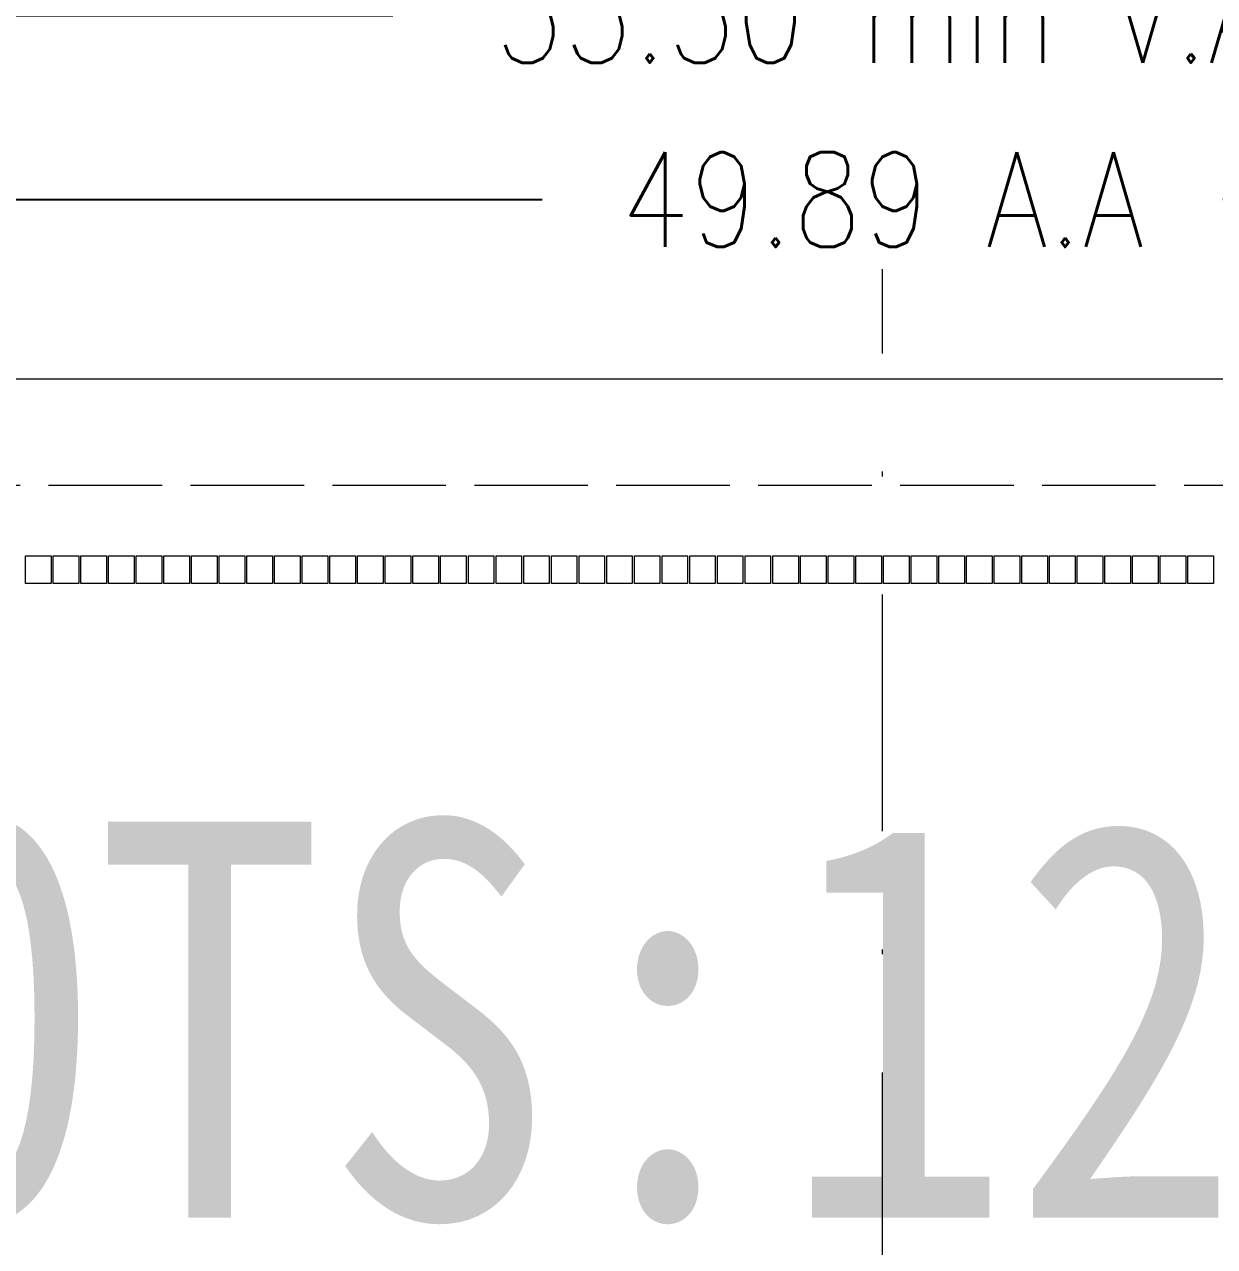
# Model space of a CAD drawing. Extents: x 612 to 1145, y -75 to 210.
# Drawn here: x 682.11 to 707.27, y 159.65 to 185.48 of the extents above; entities that cross this region are included whole.
import ezdxf

# ---------------------------------------------------------------- set-up
doc = ezdxf.new("R2010")
doc.units = 0
doc.linetypes.add('ACAD_ISO02W100', pattern=[15, 12, -3])
doc.linetypes.add('DASHDOTX2', pattern=[2, 1, -0.5, 0, -0.5])
doc.layers.get('DEFPOINTS').update_dxf_attribs({"linetype": 'CONTINUOUS'})
doc.layers.add('粗实线', color=7, linetype='CONTINUOUS', lineweight=18)
doc.layers.add('细实线', color=7, linetype='CONTINUOUS', lineweight=9)
doc.styles.get("Standard").update_dxf_attribs({"font": 'romans.shx', "width": 0.85})
doc.dimstyles.get("Standard").update_dxf_attribs({"dimtxt": 0.18, "dimasz": 0.18, "dimexe": 0.18, "dimexo": 0.0625, "dimgap": 0.09, "dimtad": 0, "dimtih": 1, "dimtoh": 1, "dimdec": 4, "dimzin": 0, "dimdsep": 46, "dimtxsty": 'Standard', "dimcen": 0.09, "dimadec": 0, "dimazin": 0, "dimtfac": 1, "dimtdec": 4, "dimtofl": 0, "dimtmove": 0, "dimatfit": 3, "dimfxl": 1, "dimtolj": 1, "dimtzin": 0, "dimarcsym": 0})

# ---------------------------------------------------------------- blocks, each defined once
blk = doc.blocks.new('*D0')
at = {"layer": 'DEFPOINTS', "color": 0}
for p in [(737.663, 181.777), (662.828, 174.249), (737.663, 174.249)]:
    blk.add_point(p, dxfattribs=at)
at = {"layer": '细实线', "color": 0, "lineweight": -2}
for p, q in [((662.828, 175.249), (662.828, 182.777)), ((737.663, 175.249), (737.663, 182.777)), ((664.328, 181.777), (693.053, 181.777)), ((736.163, 181.777), (707.438, 181.777))]:
    blk.add_line(p, q, dxfattribs=at)
at = {"layer": '细实线', "color": 0}
for points in [[(664.328, 182.027), (664.328, 181.527), (662.828, 181.777)], [(736.163, 182.027), (736.163, 181.527), (737.663, 181.777)]]:
    blk.add_solid(points, dxfattribs=at)
at = {"layer": '细实线', "color": 0, "insert": (700.246, 181.777), "char_height": 2, "attachment_point": 5}
blk.add_mtext('\\A1;49.89 A.A', dxfattribs=at)
blk = doc.blocks.new('*D1')
at = {"layer": 'DEFPOINTS', "color": 0}
for p in [(740.371, 185.671), (660.121, 174.242), (740.371, 174.242)]:
    blk.add_point(p, dxfattribs=at)
at = {"layer": '细实线', "color": 0, "lineweight": -2}
for p, q in [((660.121, 175.242), (660.121, 186.671)), ((740.371, 175.242), (740.371, 186.671)), ((661.621, 185.671), (689.896, 185.671)), ((738.871, 185.671), (710.596, 185.671))]:
    blk.add_line(p, q, dxfattribs=at)
at = {"layer": '细实线', "color": 0}
for points in [[(661.621, 185.921), (661.621, 185.421), (660.121, 185.671)], [(738.871, 185.921), (738.871, 185.421), (740.371, 185.671)]]:
    blk.add_solid(points, dxfattribs=at)
at = {"layer": '细实线', "color": 0, "insert": (700.246, 185.671), "char_height": 2, "attachment_point": 5}
blk.add_mtext('\\A1;53.50 min V.A', dxfattribs=at)
blk = doc.blocks.new('*D2')
at = {"layer": 'DEFPOINTS', "color": 0}
for p in [(742.621, 189.407), (657.871, 177.992), (742.621, 177.992)]:
    blk.add_point(p, dxfattribs=at)
at = {"layer": '细实线', "color": 0, "lineweight": -2}
for p, q in [((657.871, 178.992), (657.871, 190.407)), ((742.621, 178.992), (742.621, 190.407)), ((659.371, 189.407), (691.96, 189.407)), ((741.121, 189.407), (708.531, 189.407))]:
    blk.add_line(p, q, dxfattribs=at)
at = {"layer": '细实线', "color": 0}
for points in [[(659.371, 189.657), (659.371, 189.157), (657.871, 189.407)], [(741.121, 189.657), (741.121, 189.157), (742.621, 189.407)]]:
    blk.add_solid(points, dxfattribs=at)
at = {"layer": '细实线', "color": 0, "insert": (700.246, 189.407), "char_height": 2, "attachment_point": 5}
blk.add_mtext('\\A1;56.50%%P0.20', dxfattribs=at)

msp = doc.modelspace()

# ---------------------------------------------------------------- linework, layer by layer
at = {"layer": '粗实线', "color": 1, "linetype": 'DASHDOTX2', "ltscale": 5}
msp.add_line((700.24552438, 117.92702098), (700.24552438, 180.30708894), dxfattribs=at)
at = {"layer": '粗实线'}
msp.add_line((657.87052438, 177.99194243), (742.62052438, 177.99194243), dxfattribs=at)
at = {"layer": '粗实线', "linetype": 'ACAD_ISO02W100', "ltscale": 0.2}
msp.add_line((661.62052438, 175.74194243), (738.87052438, 175.74194243), dxfattribs=at)
at = {"layer": '粗实线'}
for points in [[(682.67302438, 174.24944243), (682.67302438, 173.66444243), (682.13302438, 173.66444243), (682.13302438, 174.24944243)], [(683.25802438, 174.24944243), (683.25802438, 173.66444243), (682.71802438, 173.66444243), (682.71802438, 174.24944243)], [(683.84302438, 174.24944243), (683.84302438, 173.66444243), (683.30302438, 173.66444243), (683.30302438, 174.24944243)], [(684.42802438, 174.24944243), (684.42802438, 173.66444243), (683.88802438, 173.66444243), (683.88802438, 174.24944243)], [(685.01302438, 174.24944243), (685.01302438, 173.66444243), (684.47302438, 173.66444243), (684.47302438, 174.24944243)], [(685.59802438, 174.24944243), (685.59802438, 173.66444243), (685.05802438, 173.66444243), (685.05802438, 174.24944243)], [(686.18302438, 174.24944243), (686.18302438, 173.66444243), (685.64302438, 173.66444243), (685.64302438, 174.24944243)], [(686.76802438, 174.24944243), (686.76802438, 173.66444243), (686.22802438, 173.66444243), (686.22802438, 174.24944243)], [(687.35302438, 174.24944243), (687.35302438, 173.66444243), (686.81302438, 173.66444243), (686.81302438, 174.24944243)], [(687.93802438, 174.24944243), (687.93802438, 173.66444243), (687.39802438, 173.66444243), (687.39802438, 174.24944243)], [(688.52302438, 174.24944243), (688.52302438, 173.66444243), (687.98302438, 173.66444243), (687.98302438, 174.24944243)], [(689.10802438, 174.24944243), (689.10802438, 173.66444243), (688.56802438, 173.66444243), (688.56802438, 174.24944243)], [(689.69302438, 174.24944243), (689.69302438, 173.66444243), (689.15302438, 173.66444243), (689.15302438, 174.24944243)], [(690.27802438, 174.24944243), (690.27802438, 173.66444243), (689.73802438, 173.66444243), (689.73802438, 174.24944243)], [(690.86302438, 174.24944243), (690.86302438, 173.66444243), (690.32302438, 173.66444243), (690.32302438, 174.24944243)], [(691.44802438, 174.24944243), (691.44802438, 173.66444243), (690.90802438, 173.66444243), (690.90802438, 174.24944243)], [(692.03302438, 174.24944243), (692.03302438, 173.66444243), (691.49302438, 173.66444243), (691.49302438, 174.24944243)], [(692.61802438, 174.24944243), (692.61802438, 173.66444243), (692.07802438, 173.66444243), (692.07802438, 174.24944243)], [(693.20302438, 174.24944243), (693.20302438, 173.66444243), (692.66302438, 173.66444243), (692.66302438, 174.24944243)], [(693.78802438, 174.24944243), (693.78802438, 173.66444243), (693.24802438, 173.66444243), (693.24802438, 174.24944243)], [(694.37302438, 174.24944243), (694.37302438, 173.66444243), (693.83302438, 173.66444243), (693.83302438, 174.24944243)], [(694.95802438, 174.24944243), (694.95802438, 173.66444243), (694.41802438, 173.66444243), (694.41802438, 174.24944243)], [(695.54302438, 174.24944243), (695.54302438, 173.66444243), (695.00302438, 173.66444243), (695.00302438, 174.24944243)], [(696.12802438, 174.24944243), (696.12802438, 173.66444243), (695.58802438, 173.66444243), (695.58802438, 174.24944243)], [(696.71302438, 174.24944243), (696.71302438, 173.66444243), (696.17302438, 173.66444243), (696.17302438, 174.24944243)], [(697.29802438, 174.24944243), (697.29802438, 173.66444243), (696.75802438, 173.66444243), (696.75802438, 174.24944243)], [(697.88302438, 174.24944243), (697.88302438, 173.66444243), (697.34302438, 173.66444243), (697.34302438, 174.24944243)], [(698.46802438, 174.24944243), (698.46802438, 173.66444243), (697.92802438, 173.66444243), (697.92802438, 174.24944243)], [(699.05302438, 174.24944243), (699.05302438, 173.66444243), (698.51302438, 173.66444243), (698.51302438, 174.24944243)], [(699.63802438, 174.24944243), (699.63802438, 173.66444243), (699.09802438, 173.66444243), (699.09802438, 174.24944243)], [(700.22302438, 174.24944243), (700.22302438, 173.66444243), (699.68302438, 173.66444243), (699.68302438, 174.24944243)], [(700.80802438, 174.24944243), (700.80802438, 173.66444243), (700.26802438, 173.66444243), (700.26802438, 174.24944243)], [(701.39302438, 174.24944243), (701.39302438, 173.66444243), (700.85302438, 173.66444243), (700.85302438, 174.24944243)], [(701.97802438, 174.24944243), (701.97802438, 173.66444243), (701.43802438, 173.66444243), (701.43802438, 174.24944243)], [(702.56302438, 174.24944243), (702.56302438, 173.66444243), (702.02302438, 173.66444243), (702.02302438, 174.24944243)], [(703.14802438, 174.24944243), (703.14802438, 173.66444243), (702.60802438, 173.66444243), (702.60802438, 174.24944243)], [(703.73302438, 174.24944243), (703.73302438, 173.66444243), (703.19302438, 173.66444243), (703.19302438, 174.24944243)], [(704.31802438, 174.24944243), (704.31802438, 173.66444243), (703.77802438, 173.66444243), (703.77802438, 174.24944243)], [(704.90302438, 174.24944243), (704.90302438, 173.66444243), (704.36302438, 173.66444243), (704.36302438, 174.24944243)], [(705.48802438, 174.24944243), (705.48802438, 173.66444243), (704.94802438, 173.66444243), (704.94802438, 174.24944243)], [(706.07302438, 174.24944243), (706.07302438, 173.66444243), (705.53302438, 173.66444243), (705.53302438, 174.24944243)], [(706.65802438, 174.24944243), (706.65802438, 173.66444243), (706.11802438, 173.66444243), (706.11802438, 174.24944243)], [(707.24302438, 174.24944243), (707.24302438, 173.66444243), (706.70302438, 173.66444243), (706.70302438, 174.24944243)]]:
    msp.add_lwpolyline(points, close=True, dxfattribs=at)

# ---------------------------------------------------------------- texts
at = {"layer": '粗实线', "insert": (727.17907644, 168.62868418), "char_height": 8.3735116173, "width": 50.3410866483, "attachment_point": 3}
msp.add_mtext('{\\fSimSun|b0|i0|c134|p2;DOTS:128*32}', dxfattribs=at)

# ---------------------------------------------------------------- dimensions: what is measured, and where the dimension line sits
at = {"layer": '细实线'}
for base, p1, p2, text, picture, middle in [((742.62052438, 189.40680207), (657.87052438, 177.99194243), (742.62052438, 177.99194243), '<>%%P0.20', '*D2', (700.24552438, 189.40680207)), ((740.37052438, 185.67096593), (660.12052438, 174.24194243), (740.37052438, 174.24194243), '<> min V.A', '*D1', (700.24552438, 185.67096593)), ((737.66302438, 181.77723733), (662.82802438, 174.24944243), (737.66302438, 174.24944243), '<> A.A', '*D0', (700.24552438, 181.77723733))]:
    dim = msp.add_linear_dim(base=base, p1=p1, p2=p2, text=text, dimstyle='Standard', override={"dimtxt": 2, "dimasz": 1.5, "dimexe": 1, "dimexo": 1, "dimgap": 1, "dimtih": 0, "dimtoh": 0, "dimdec": 2, "dimlfac": 0.666667, "dimcen": 1, "dimadec": 1, "dimfxl": 0.5}, dxfattribs=at)
    dim.commit()
    dim.dimension.update_dxf_attribs({"geometry": picture, "text_midpoint": middle})

doc.saveas('drawing.dxf')
